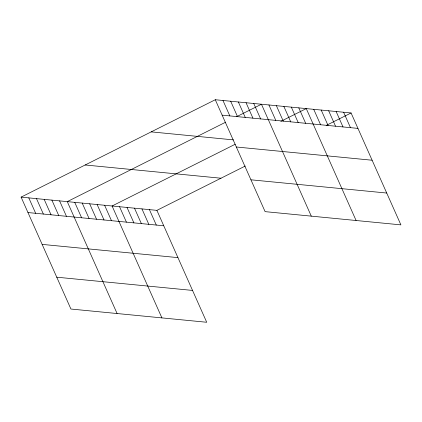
<?xml version="1.0" encoding="UTF-8"?>
<svg xmlns="http://www.w3.org/2000/svg" width="422" height="422" viewBox="0 0 422 422"><rect width="100%" height="100%" fill="white"/><g stroke="black" fill="none" stroke-linecap="round" stroke-linejoin="round"><path stroke-width="0.63" d="M21.1 197.127L156.894 210.362L206.717 322.266L70.922 309.031L21.1 197.127L215.283 99.734L351.078 112.969L400.9 224.873L265.106 211.638L215.283 99.734M225.659 122.185L67.272 201.626L117.094 313.53M236.626 116.683L261.45 104.234L311.278 216.138M235.233 144.229L112.083 205.994L161.906 317.898M280.862 121.341L306.267 108.602L356.089 220.506M156.894 210.362L245.298 166.02M326.253 125.418L351.078 112.969M222.151 115.159L357.946 128.393M151.203 131.875L233.471 139.893M236.325 146.998L372.12 160.233M250.932 179.804L386.726 193.039M85.181 164.986L220.975 178.221M27.968 212.551L163.762 225.786M42.142 244.385L177.936 257.626M56.748 277.191L192.543 290.426M343.608 112.241L350.476 127.666M336.139 111.513L343.007 126.938M328.669 110.786L335.537 126.21M321.2 110.058L328.068 125.482M313.731 109.33L320.599 124.754M298.797 107.874L305.665 123.298M291.328 107.146L298.196 122.57M283.858 106.418L290.726 121.842M276.389 105.69L283.257 121.114M268.919 104.962L275.788 120.386M253.759 103.485L260.622 118.909M246.063 102.736L252.931 118.16M238.367 101.987L245.235 117.411M230.67 101.233L237.539 116.662M222.974 100.483L229.842 115.908M149.425 209.634L156.293 225.058M141.956 208.906L148.824 224.33M134.491 208.178L141.354 223.602M127.022 207.45L133.89 222.874M119.553 206.722L126.421 222.146M104.614 205.266L111.482 220.69M97.144 204.538L104.012 219.962M89.675 203.81L96.543 219.234M82.206 203.082L89.074 218.506M74.741 202.354L81.604 217.778M59.576 200.877L66.444 216.301M51.88 200.123L58.748 215.547M44.183 199.374L51.051 214.798M36.492 198.625L43.355 214.049M28.796 197.876L35.664 213.3"/></g></svg>
